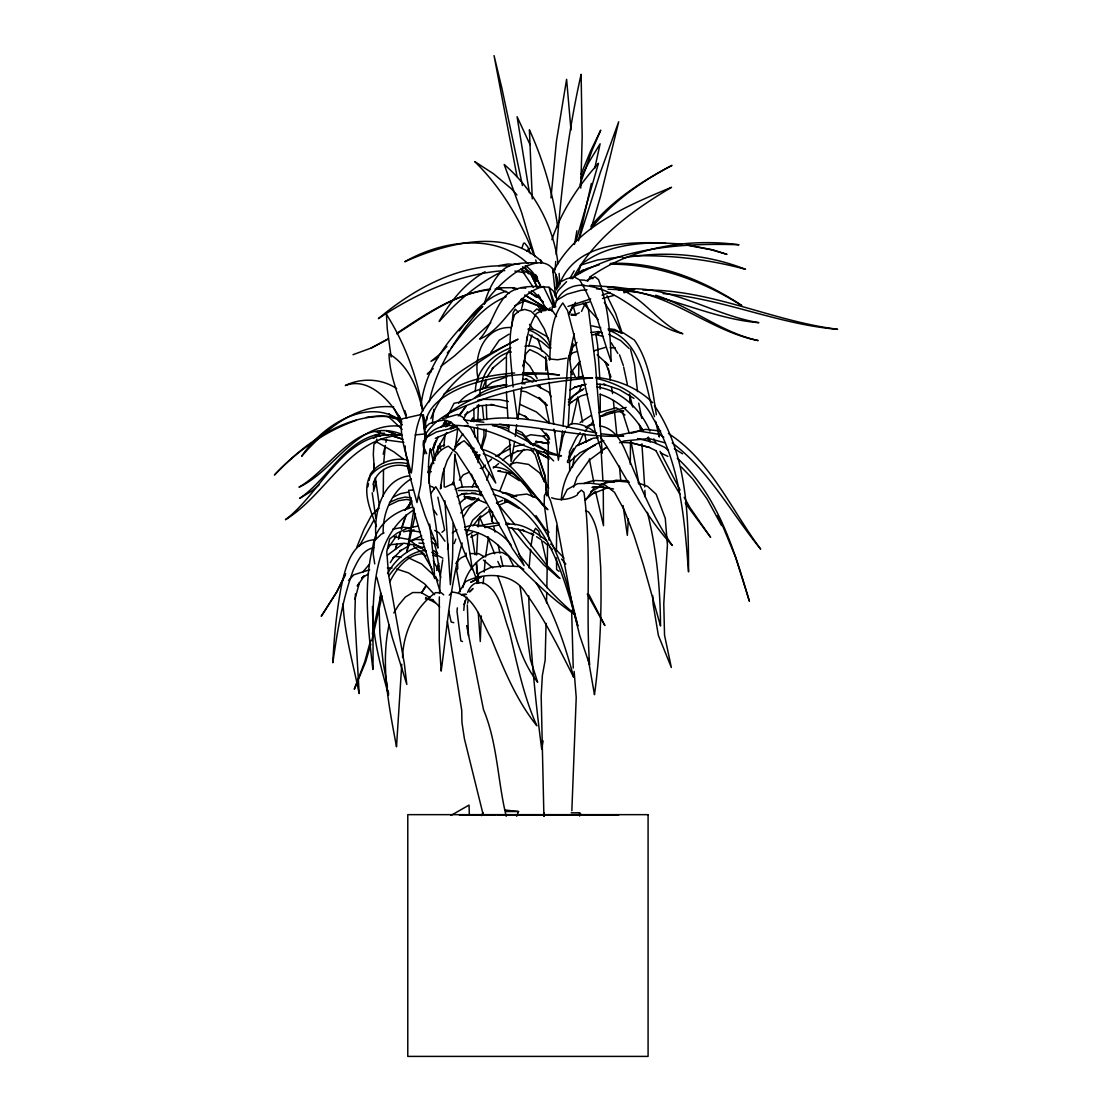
<?xml version="1.0" encoding="UTF-8"?>
<svg xmlns="http://www.w3.org/2000/svg" width="1112" height="1112" viewBox="0 0 1112 1112"><rect width="100%" height="100%" fill="white"/><g stroke="black" fill="none" stroke-linecap="round" stroke-linejoin="round"><path stroke-width="1.5" d="M543.907 816.361L541.183 696.182L542.364 675.457L545.144 660.306L546.062 623.401M549.648 360.205C550.774 340.967 550.537 318.852 562.825 302.964L567.523 310.568L573.486 333.294L595.101 431.108L602.301 453.168L595.351 363.68L588.429 309.233L585.704 302.478L581.534 311.457M578.143 492.991L581.409 490.142L583.967 492.394C591.862 549.314 585.551 607.347 589.596 664.642L579.672 635.383L572.319 605.414L556.723 522.612L550.69 501.192L548.105 495.368L548.327 435.876M578.838 363.026L578.629 376.885M630.295 464.329L630.49 441.784M383.515 469.431L383.223 496.022M453.571 484.874L454.877 454.224M485.819 387.462L485.93 379.345M600.091 424.534L600.216 415.957M600.258 412.524L600.216 394.079M453.14 523.349L452.57 558.182L450.388 584.731L444.939 500.803M561.31 500.052C562.561 474.31 579.338 449.595 603.83 440.644M373.702 481.774L373.535 491.49L376.231 482.038M547.618 544.324L546.826 587.664M372.492 606.471C372.367 636.731 380.624 666.269 388.588 695.222M546.506 602.871L546.715 592.724M373.938 470.612L374.077 464.274M355.437 593.864L354.825 616.785L359.148 693.54C353.241 663.739 344.428 634.285 343.08 603.774M571.846 810.731L576.224 697.474L574.126 671.37M477.854 420.086L478.424 404.56M481.329 615.978L480.273 641.527L478.257 612.434M559.85 284.88L559.1 273.413M455.114 449.095L457.727 428.829M439.323 596.894L439.254 640.331L441.158 671.12C447.135 628.266 449.985 584.703 462.203 542.99M439.49 593.46L440.463 574.557L442.715 559.878M476.603 554.944L477.673 533.552M580.77 188.095L582.174 136.915L581.117 74.337C567.759 133.593 560.559 194.058 556.25 254.592M383.723 462.8L385.322 445.384M568.218 426.257L571.248 370.046L569.205 355.687L568.135 358.425L563.019 425.743M486.194 429.343L485.791 435.807L481.802 448.511M486.792 419.669L486.305 404.893M555.194 269.868L555.722 261.431M423.436 440.838L423.13 445.565L426.633 453.627M628.391 518.943L627.335 535.345L623.067 505.557M550.954 197.866L556.445 141.154L566.606 79.313L570.998 130.132M379.915 601.453L380.624 592.863M421.031 405.727C425.145 365.348 453.251 332.099 482.789 306.356C458.366 333.683 436.933 365.473 429.288 401.807M529.09 567.94L530.605 549.356M437.961 446.162L437.794 453.932M483.178 583.786L483.748 577.058M484.193 572.027L485.193 560.253M457.338 607.889L457.004 611.336L460.854 640.901L462.495 641.499M511.756 326.58L513.146 312.708L515.245 309.192L518.345 312.236M521.709 386.893L517.997 419.127M522.042 383.668C526.018 360.399 522.987 333.85 536.443 313.487L542.295 310.47L547.688 309.15L552.483 310.776L556.584 316.614M562.519 430.872L558.405 460.229L554.235 429.315M443.855 446.301L445.05 434.445M446.079 424.27L446.412 420.878M475.338 391.591C475.644 370.254 491.99 354.7 510.964 347.764M383.153 532.606C382.736 511.033 392.995 490.309 411.287 478.744M432.373 422.977L433.847 409.327M401.766 664.253L396.511 746.805C389.158 707.037 380.304 665.254 388.992 625.111M402.516 657.512C403.392 632.283 414.873 607.569 435.515 592.696L441.228 592.71L443.73 594.878M465.789 556.403L466.164 553.109M515.315 436.349L516.677 424.645M517.455 417.959L517.844 414.623M551.788 310.999L552.33 306.439M569.775 359.607L573.097 343.775M478.146 526.907L479.272 518.387M426.647 420.28L427.133 416.917M479.619 396.15C480.398 377.246 490.114 358.37 508.976 352.184M556.695 525.976L556.417 551.163M485.583 556.931L488.502 537.179M440.366 488.905L442.715 473.49L447.163 460.646L452.028 452.125M530.98 546.131L532.898 533.816M447.552 549.022L448.317 544.296M376.287 442.367L376.815 439.101M414.109 508.073L406.909 552.025L411.746 530.507M514.634 441.367L511.145 461.549L509.435 439.824M543.115 740.898L541.697 749.057C535.08 698.253 530.132 647.17 528.728 595.949M574.501 244.418L576.906 230.74M526.574 340.856L527.422 336.06M568.607 358.3L574.181 333.808M560.281 450.165L562.853 436.988L565.216 431.011M571.651 424.311L577.795 396.887M367.863 486.806L368.503 483.623M369.142 480.44L370.407 474.087C378.247 462.272 394.524 457.004 407.993 460.118M385.933 442.326L386.545 439.268M467.652 603.232L468.333 599.841M572.332 467.429L574.612 456.045M523.196 366.696L525.851 353.811L529.729 349.585L537.527 353.227L544.755 358.05L546.854 360.649M465.011 600.716L464.177 604.747L466.804 597.158M522.153 247.309L523.557 243.278L524.697 243.111L527.713 246.836L530.493 253.661M372.353 633.826L380.999 594.308M578.504 240.831L591.362 183.438M382.111 595.921L371.783 640.818M594.712 168.468L600.132 143.809L588.86 162.255L580.659 178.365M412.496 527.199L415.471 513.952M491.546 520.986L493.005 514.606M479.55 454.836L478.813 458.033L479.814 454.864M481.037 448.428L484.012 435.612L483.901 429.093M521.333 309.942L523.502 300.671M383.195 454.127L384.808 447.705M435.793 440.421L433.736 448.581L430.288 451.027M462.94 587.567C466.679 569.469 482.386 550.176 502.554 552.594L508.462 556.111L513.647 566.077M576.016 241.012L598.464 163.311C578.435 185.621 561.477 211.085 551.899 239.678M354.853 599.438L359.426 582.771L357.23 586.08L364.43 575.724L361.664 578.129L368.392 573.945M370.657 640.317L364.792 661.598L354.297 689.245L365.653 661.862L370.838 644.057M434.5 442.979L432.721 449.304L438.337 436.641M395.33 549.411L396.72 544.519M398.555 538L399.945 533.107M528.756 346.054L531.897 334.948M522.974 365.751L524.419 360.83M395.511 549.217L396.998 544.241M398.471 539.25L400.445 532.606M486.861 480.287L489.21 472.419M420.378 414.72C440.143 377.093 481.788 357.897 518.025 339.202C483.178 357.258 445.412 380.151 430.858 418.598M579.922 184.87L591.918 150.759L600.716 130.173L590.528 151.246L581.048 174.306M499.705 491.309L507.086 472.544M401.404 528.242L405.755 515.329M407.923 508.865L411.19 499.177M579.352 238.315L600.397 172.346L618.689 121.778L600.563 196.226L590.986 228.975M401.418 529.284L406.38 514.661M408.577 508.17L411.329 500.052M573.583 487.139L576.947 477.34L589.235 460.187L605.47 448.108M577.74 274.15L581.062 264.517C604.692 245.794 636.314 242.43 665.476 242.875M579.449 390.729L581.493 384.891M554.707 307.134C557.126 292.97 570.762 283.713 584.787 285.423M552.97 272.343C575.78 227.029 626.987 205.776 671.537 187.302C633.479 209.848 595.42 237.203 573.709 276.721M454.196 543.532L455.823 539.111M482.274 389.367L485.791 380.179M568.705 357.703L572.694 347.278L576.975 342.454M569.33 313.862L573 304.577M481.593 815.652L482.872 812.497M516.649 816.25L518.567 811.524L505.056 810.022M356.632 547.604L364.055 529.298L371.464 515.44L378.928 508.434M424.575 442.798C431.095 420.85 459.214 424.423 476.687 428.078C505.765 434.848 531.383 452.806 561.463 455.864C536.373 449.846 516.274 432.026 491.768 424.492M427.703 472.503L431.706 463.051M433.041 459.895L439.059 445.717L446.746 432.54M559.753 283.616C578.337 237.426 640.957 241.596 681.809 244.042M443.243 425.562L445.342 420.822M446.746 417.653L448.845 412.913C490.267 384.182 543.156 376.051 592.654 377.941C557.112 380.373 521.862 387.045 487.834 397.596C465.58 406.102 438.503 413.164 425.27 434.653M452 484.721L453.348 481.677C462.967 510.06 468.096 540.001 472.322 569.636C458.519 542.865 452.278 511.742 435.737 486.75L430.636 493.77M578.393 444.856L583.313 433.791M539.264 310.832L540.529 308.052M378.803 434.736L380.123 431.817M466.373 533.885L472.628 520.235L486.986 507.253M373.104 484.735C376.384 469.153 393.87 461.883 408.118 466.692M533.552 532.426L535.497 528.269L538.667 531.286L540.571 537.165M345.623 573.722L336.533 592.39L321.243 616.34L336.866 591.737L345.123 575.335M436.627 568.121L438.865 563.52M569.358 451.861L576.433 437.516L580.144 432.651M446.76 417.486L454.03 403.295L470.237 400.042M562.116 499.469L567.217 489.502L577.545 483.678L590.333 483.206L605.039 485.04L614.519 492.324L624.193 509.921L633.854 534.955L643.278 564.548L660.528 626.014C660.236 587.817 656.664 549.481 647.392 512.368M555.236 296.153L558.127 290.566L566.564 281.67M359.204 546.326L373.743 520.486M389.867 581.673C396.414 568.635 407.882 553.679 423.825 553.693M472.1 486.945L475.31 480.87M436.571 570.442L438.962 565.952M463.579 419.071L467.568 411.76M570.067 278.056L574.195 270.841M568.607 314.39L575.516 302.353M587.609 281.308L590.208 276.805C632.825 247.072 688.092 237.968 739.007 244.765C681.92 242.819 620.176 247.35 570.817 278.667M568.413 457.324L573.653 448.4M390.312 562.644L393.69 557.14L392.689 558.697L401.21 550.231L399.542 551.302L409.605 545.394M393.815 612.907L398.68 605.039L405.38 597.019L412.747 592.529L421.226 592.599L429.816 597.478M387.56 573.597C393.745 561.991 403.976 552.164 416.319 547.368M458.881 592.362L465.539 581.673C485.152 571.735 513.966 572.513 526.171 593.697C545.033 619.731 559.225 648.671 573.681 677.277C564.924 644.515 553.943 611.753 536.053 582.785M421.531 592.599L426.021 585.426M463.329 517.08L468.889 508.267L478.619 498.218M471.057 420.753L472.892 417.848M455.586 444.995L462.8 433.75M459.84 415.346L465.914 405.95M421.726 592.821L426.355 585.829M510.033 466.414L514.647 459.52L524.072 449.276M443.452 423.894L445.245 421.226M486.959 377.121L493.408 367.53L492.185 368.558L505.376 357.536M387.518 549.05L396.456 535.928M490.837 352.393L499.177 340.3L509.046 334.156M474.115 580.673L479.606 572.791L491.031 567.287L504.626 565.938L519.36 566.578L523.738 569.247M585.482 500.233L594.016 488.418M388.894 575.794C397.47 563.798 410.245 551.065 425.868 550.523M555.527 288.495L560.226 282.045L566.606 278.82L574.278 276.957L579.588 279.932C595.031 304.869 601.342 334.073 611.113 361.428C610.349 333.892 608.403 305.591 598.492 279.64L594.99 276.805L585.968 280.822M459.353 480.175L463.259 474.852L469.347 472.155M459.27 330.764C471.488 314.362 485.555 297.015 506.099 291.344M447.344 352.949L449.29 350.461M451.236 347.959C466.637 328.262 482.066 306.259 506.182 296.737M458.311 415.888L465.9 406.797M412.038 501.164L404.782 510.408L411.635 502.666M472.934 525.865L480.94 515.815M550.204 307.885L548.258 310.276L551.594 310.248M571.61 371.575L579.922 361.372M568.371 399.639L579.602 390.757L582.577 390.145M568.371 402.21L573.792 395.733L583.897 388.63M362.651 572.235L368.767 564.965M458.589 403.322C469.236 388.575 489.461 387.157 506.002 384.71M460.743 512.938L465.177 507.767L479.411 499.566M585.065 431.011L587.164 428.593M589.263 426.16L593.46 421.323M452.834 450.694L458.783 443.966L464.093 440.769L470.904 447.274L481.19 466.067L493.297 492.227L524.1 565.605L512.423 548.577L468.861 471.377L456.712 452.959L448.344 446.204C433.833 451.277 428.982 469.083 428.912 483.011M446.927 346.388L440.157 354.005L430.983 361.317L438.489 357.272M591.139 228.419C612.795 201.467 641.596 181.325 671.982 165.382C641.985 181.089 612.781 199.993 590.903 226.222M348.515 580.52L353.755 574.834L369.657 569.733M572.458 278.751L575.974 274.956L586.594 268.673L599.243 264.767M469.917 591.89L473.017 588.54L469.445 591.598M498.843 455.642L505.182 448.845L510.63 444.828M374.452 512.396L378.803 507.823M449.192 595.156L452.097 592.112C474.379 593.641 481.413 621.594 490.962 637.788C503.5 668.465 515.926 699.698 536.874 725.802C523.279 695.542 516.997 662.891 509.185 630.851C502.693 614.449 500.914 590.569 482.719 582.605L475.866 583.035A54.488 22.546 78.2 0 0 467.54 592.432M421.392 414.47C413.025 432.262 414.47 453.696 411.329 472.989C406.631 455.767 399.959 438.058 401.307 419.988L402.349 418.765L421.392 414.47L423.769 418.279L425.382 427.008M474.198 398.346C482.914 389.978 495.396 386.489 507.1 384.752M481.732 468.722L485.416 465.108M487.862 462.689L491.546 459.061M445.356 416.305L448.845 412.913M387.462 555.152L402.544 544.115M424.339 428.44L429.274 423.755L436.321 421.406L444.703 419.933L450.985 422.101L458.895 429.524L467.874 440.755L495.757 483.011L483.692 451.806L469.889 426.355M566.397 428.023L570.845 423.839C579.533 422.616 588.637 426.938 595.128 432.485M533.871 311.694L536.846 308.941L541.183 311.735M569.386 403.976L571.929 401.654L568.385 404.879M433.207 368.586L427.23 374.007L431.4 371.658M490.753 322.841L454.641 355.812L441.13 366.182M459.214 503.583L465.928 497.62L470.432 499.33M437.6 449.707L441.825 445.981L444.605 445.12M447.191 425.687L450.93 422.435L445.703 426.897M440.296 427.425L442.854 425.229L450.624 422.004M568.566 462.592L580.033 452.737L595.226 445.147M553.484 307.204L543.462 286.465C515.064 293.763 506.085 328.137 479.661 339.09C490.017 327.845 493.464 312.18 502.36 299.892C512.396 284.408 532.982 285.937 549.022 287.271L553.512 291.177L556.792 298.586M493.311 468.027L498.593 463.593M502.541 460.257L506.502 456.921L517.719 451.027L516.997 451.361L527.144 449.595L533.746 450.985M526.685 250.964L530.077 248.115M585.246 499.927L595.42 491.462M319.116 484.915L311.652 491.087L299.601 498.398C329.18 478.494 345.248 437.822 384.349 433.18M467.109 535.525L472.642 532.273M570.289 354.867L572.944 352.768L577.35 351.406M484.749 388.116L492.255 382.236L506.822 376.843M454.85 446.385L460.257 443.591M478.285 519.193L490.531 510.2M413.747 509.908C363.693 541.725 374.466 619.273 372.895 669.48C368.155 628.572 362.915 586.33 373.02 545.783C375.453 525.823 393.3 511.798 411.843 507.322M410.008 540.974L421.754 535.859M452.278 532.926L456.935 529.826M441.978 532.259L444.647 530.049L437.85 497.175M571.262 402.294L581.062 395.9L587.581 394.079M443.632 394.357C464.316 379.929 489.961 374.939 514.675 373.02M455.6 570.692L457.769 568.83L457.505 560.74M396.998 333.183C425.604 314.126 455.183 293.651 490.267 289.662M450.138 427.995L454.377 425.298M580.13 422.49L591.362 415.318M464.719 414.915L479.731 405.352M396.734 333.836C425.938 315.155 455.253 293.61 490.573 288.953M585.44 427.467L589.193 425.159L593.975 424.853M464.649 527.324C481.232 520.388 501.012 531.369 511.103 544.936M600.424 416.569L606.318 413.011L626.195 407.409M514.647 305.8L525.406 300.504M577.267 273.427L583.216 269.868M556.028 300.74L566.967 294.221L580.631 290.371L587.025 289.773M451.736 484.22L445.425 487.139M485.096 271.717C465.122 283.046 450.012 301.519 439.184 321.507C457.074 301.533 477.66 283.24 502.04 271.648M451.013 815.416L469.042 805.074L469.347 815.165M373.451 438.337L376.203 436.78M570.039 390.062L575.585 386.976L584.745 384.724M590.806 491.712L599.674 486.792M495.702 456.24L510.297 448.622M426.216 437.572L436.488 431.956L457.352 426.897M457.074 496.703L462.522 493.728L466.97 493.241M370.963 348.139L388.408 338.701M388.38 338.965L371.742 347.847L353.018 354.686M450.985 428.996L455.447 426.633M600.077 485.305L606.137 482.191L619.245 481.218L629.295 482.177M402.113 435.098C349.029 437.363 326.372 494.923 285.436 519.693C322.313 492.032 344.762 427.939 399.764 435.334M473.531 580.867L470.723 582.285L481.204 577.128M470.668 537.11L478.452 533.287M393.592 496.981L400.376 493.686L408.034 492.13M389.52 505.043L398.499 500.72L406.672 499.427L411.523 500.414M384.015 532.898L381.207 534.26L374.605 540.627L373.187 553.873L374.73 563.895M465.803 555.611L461.452 557.668A54.683 31.72 76.6 0 0 455.809 563.534M577.517 445.523L590.958 439.24M542.767 436.641L547.118 434.625M579.31 312.792L575.446 314.529L571.04 314.96L575.835 314.904L571.304 314.168M389.492 502.485L397.596 498.829L405.157 497.064L411.301 497.828M496.397 503.083L502.68 500.317M575.891 495.813C568.552 499.802 559.503 500.65 551.635 497.759M580.172 265.24L597.672 259.958L622.15 256.705M435.348 438.323L458.756 428.454M475.922 421.212C516.065 411.621 557.195 425.715 596.755 433.013M499.51 504.959L507.406 501.665L504.806 501.901M592.487 493.811L608.028 487.598M356.34 420.253C325.051 431.317 297.057 450.888 274.442 475.019C304.813 443.09 347.347 411.245 393.69 417.07M604.205 448.636L607.291 447.455M619.579 442.729L624.193 440.964L649.311 438.503M524.836 436.988L530.744 434.722L543.42 436.279L549.175 442.381M511.381 497.008L515.718 495.354L526.866 494.048L536.846 498.079L545.339 507.934M455.142 489.336L461.285 487.028L477.938 486.597M442.604 418.724L457.505 414.498L462.564 416.972L467.999 423.672M408.994 541.78L415.443 539.459L423.561 539.681M536.179 262.71C523.015 262.96 507.531 262.154 498.968 274.247C491.796 282.921 487.181 293.415 484.248 304.215C497.62 282.337 552.831 233.409 558.752 287.063M599.076 412.635L616.229 407.798L618.745 409.536M602.106 416.319L614.352 412.121M567.968 306.439L590.68 298.919M602.037 295.153L610.154 292.456M618.258 289.773C668.062 282.517 711.291 315.043 758.857 322.675C707.051 318.56 660.347 289.968 608.014 289.231M401.376 434.083C356.076 416.666 331.793 468.444 299.003 487.181C334.684 470.765 355.59 422.254 399.75 426.118M532.175 444.147L539.737 441.839M593.627 350.933L605.192 347.444M599.396 484.832L616.034 480.203L628.169 480.829M631.241 433.263L645.572 429.371L660.681 431.053M572.805 306.439L589.304 302.019M602.509 298.489L614.046 295.389M623.943 292.748L628.892 291.413L635.411 291.719M566.383 358.217L557.571 359.774L548.689 358.884M375.425 539.668C351.017 540.766 345.457 567.94 341.175 587.164C336.477 612.114 334.059 637.412 332.808 662.752C337.367 631.407 342.329 599.855 353.296 570.011C357.716 560.976 362.679 549.62 373.757 547.771M575.585 386.976L574.334 387.296L586.191 384.307M510.241 464.065L516.566 462.495L528.561 464.399L539.654 472.906L548.772 488.154M514.661 446.537L524.127 444.258M480.273 468.333L483.484 467.582M576.975 377.607L583.119 376.203M592.891 334.879L599.02 333.489L596.282 334.059M524.92 346.235C534.789 343.914 544.185 350.864 550.065 358.245M617.355 435.39L638.455 430.969L659.541 434.403L663.767 437.266M418.056 526.059L407.117 528.367L397.304 533.023L389.687 538.959L386.767 551.719L388.616 575.029L404.351 663.6L406.797 684.45L392.063 636.898L376.773 577.253M477.243 526.268L492.435 523.307L499.163 523.113M392.772 529.173L402.989 527.255L410.995 528.005M477.882 400.195L482.566 399.333L499.941 399.722L508.406 401.529M484.749 527.602L499.052 525.003M403.531 531.758L414.025 529.882M498.732 265.657L508.059 264.017L514.008 264.461M622.484 258.109C663.391 250.492 706.718 254.036 745.513 269.312C708.566 259.263 670.133 254.731 631.88 255.955M470.862 420.836L480.606 419.224M511.298 327.512C483.386 326.316 472.697 357.147 478.41 380.262M611.419 412.788L623.749 410.926L620.774 410.884M597.7 486.722L592.001 487.445L603.204 486.542M366.279 417.431C378.108 415.485 391.66 414.748 401.918 422.032M610.363 263.419C657.275 261.403 703.298 279.807 741.787 305.578C702.562 280.919 656.914 263.739 610.113 264.225M409.244 475.853C381.499 479.3 373.465 514.564 376.065 538.18M389.937 544.81L404.337 543.268L418.334 545.7L426.216 551.705M502.318 493.019L505.529 492.685L516.663 496.536M590.903 332.446L599.034 331.598L597.464 331.64L602.37 332.78M415.123 434.917L424.673 433.972L425.257 431.692L426.48 435.779M598.131 437.725L593.238 438.197L576.308 445.954L567.467 461.146L567.551 462.495M545.936 310.47L542.684 310.776L542.587 307.621M504.792 270.577C459.103 273.677 416.041 293.54 378.372 318.644C414.512 288.258 460.549 263.044 509.087 266.074M616.368 289.148L621.511 288.689M527.727 373.966L532.912 373.549L536.012 374.786M461.383 494.27L475.63 493.186M477.006 405.95L493.7 404.74L490.823 404.504L507.183 408.257M461.174 594.739L466.428 594.392L462.203 594.503M465.122 425.715L468.305 425.521M476.256 425.034C525.865 421.114 574.153 438.281 623.707 436.154L601.522 433.847M500.428 470.904L497.801 471.029L510.644 473.42M607.388 287.132L613.866 286.854L634.618 289.579M623.318 290.468L626.584 290.329M623.721 291.622L628.892 291.413M505.765 524.558C521.333 521.82 534.636 531.717 546.395 540.474M417.931 547.312L424.395 547.118M471.113 499.761L474.254 499.663M505.098 501.985L508.253 501.887M514.481 263.961L519.902 263.836M522.668 372.645L546.2 373.229L559.405 374.966C526.532 371.992 492.741 375.634 461.841 387.504C445.106 394.51 424.2 407.27 425.562 428.009L423.352 414.637M495.035 289.078L501.512 289.009M522.723 379.373L527.38 379.373L525.545 379.067L532.801 382.125M505.932 811.524L518.567 811.524M571.179 812.816L579.588 812.816L581.701 815.235M459.437 815.235L495.938 815.235M497.759 815.235L618.592 815.235M589.596 285.45L611.697 286.91L619.62 289.454M458.227 490.489L474.824 490.628L481.565 491.907M470.154 553.554L478.647 553.651L484.165 556.667M387.393 567.885L392.077 567.996M596.616 288.884L601.509 289.037M610.279 347.667L615.353 347.889M642.889 290.051C710.304 288.911 771.658 321.104 837.558 329.277C778.025 324.454 722.605 298.433 663.072 293.596M514.884 271.064L524.92 272.829M621.288 442.381L631.352 442.868M464.496 419.975L483.873 422.282M580.784 279.96L585.009 280.21M471.043 448.164L474.129 448.358M597.227 384.099L605.234 384.669L603.524 384.238L619.314 389.575L633.979 398.36M419.015 543.059L424.019 543.448M394.579 556.417L401.279 557.015M521.611 383.515L525.017 383.848M425.382 599.007L432.846 599.771L429.343 599.298M493.311 466.998C511.131 467.443 524.447 482.733 532.898 497.022M472.725 451.736L477.368 452.25M616.757 288.856L624.68 289.759M520.805 287.647L525.754 288.216M499.441 424.2L504.459 424.798L509.213 426.869M528.2 328.874L534.747 329.666L546.812 336.463L548.702 339.146M608.333 328.693L614.853 329.513L621.372 333.28M581.576 285.395C621.191 287.216 645.697 324.912 682.865 333.753C659.472 324.356 645.919 300.476 622.803 290.468M380.234 439.198L403.92 442.381M676.958 243.736L681.712 244.404M686.452 245.071L711.193 249.755L726.998 254.37L712.945 249.866L686.59 244.751M492.658 425.771L505.404 427.592L508.337 428.885M413.108 490.114L408.729 490.239L409.383 494.854L422.935 542.447L434.611 578.532L433.777 560.823L429.649 524.155M408.59 530.285L420.141 531.967M538.486 441.798L535.678 441.381L548.869 443.688L538.486 441.798L546.645 443.271M471.571 493.158L482.608 495.34M595.99 377.371C616.84 379.414 637.76 387.727 652.661 402.711M531.953 444.452L538.194 445.425L547.91 451.694M464.441 496.522L475.06 498.245L473.295 497.815L486.375 503.18M466.095 496.786L475.06 498.245M521.18 390.965L525.865 391.744L539.654 398.86L546.715 405.268M597.074 386.948C621.233 390.659 640.582 409.105 649.95 431.15M596.268 378.414C619.287 383.668 642.347 396.206 653.078 418.279C680.447 464.468 684.45 519.568 688.55 571.86C688.453 515.398 687.341 454.113 654.454 405.616M491.309 488.877C549.884 501.915 565.786 576.628 577.837 625.986C563.979 578.365 547.646 510.464 493.241 494.326M599.048 486.389L613.532 488.974M394.009 536.776L408.424 539.376L420.225 548.091M608.278 329.291L623.318 332.877L634.354 340.036C649.63 361.831 652.257 389.172 656.358 414.734M505.904 522.918L508.865 523.474M464.607 529.729C479.619 531.3 492.908 539.111 503.097 550.065C525.74 573 548.133 596.532 574.946 614.7M375.342 435.014L380.429 435.987M508.948 527.616L524.016 530.605L522.487 530.188L532.759 534.622M591.82 325.844L600.827 327.831M631.199 290.871C676.888 298.294 712.931 331.71 758.134 340.564C721.104 332.502 691.372 306.898 655.732 295.222M401.404 421.059C367.127 395.983 321.702 426.104 301.658 456.254C324.454 430.094 356.841 402.905 393.731 407.02M429.969 486.236L432.679 486.861L434.361 488.946M517.719 288.828L512.896 287.702L496.855 287.827L509.296 293.165M637.579 438.531L653.995 442.437L664.74 447.316L668.507 450.568M649.519 447.427L630.935 442.757L649.06 447.358L656.302 450.833M453.765 622.678L451.166 621.997L448.609 610.627M647.657 438.225L664.67 442.701M599.702 425.868C613.24 427.759 620.885 439.963 625.75 451.597C639.497 483.734 652.285 516.607 672.329 545.505C642.667 513.591 624.916 473.462 600.911 437.628M407.937 463.815C394.037 460.201 376.954 465.386 369.003 477.785C362.762 494.479 370.908 510.964 376.468 526.546M595.379 334.351L603.357 336.547M375.55 431.678L388.463 435.237M433.124 555.375L436.14 556.25M481.955 449.22C512.006 457.644 527.144 488.78 547.855 509.699C528.033 489.655 510.95 463.329 483.275 453.807M431.762 552.303L442.854 558.196M402.53 439.115L391.521 435.668L402.892 439.268M608.445 330.125C642.972 342.371 645.071 386.489 654.481 416.625M396.623 569.01L408.535 572.902L424.409 583.717L434.556 594.614M522.32 374.132L530.924 377.024L535.998 381.36M431.303 471.71L429.857 471.21L428.467 466.484M520.68 299.434L538.569 305.897M638.079 482.844L647.49 486.319L656.149 494.187L665.282 518.373L667.422 544.922L663.781 603.705L664.531 635.16L671.342 667.492L658.373 635.369L653.105 604.011L652.73 595.615M614.019 482.288L610.974 481.135L595.24 480.509A68.054 51.527 76.3 0 0 583.967 483.581M522.515 266.81L532.745 273.844L538.264 281.531M395.677 434.347L386.309 430.608L397.47 435.348M600.23 394.315C618.536 400.417 632.811 414.387 643 430.4M521.736 298.516L546.617 309.192M515.551 429.649L521.889 432.429L533.607 445.829M515.662 432.137L522.974 435.39L530.897 444.466M585.482 510.547L588.54 511.965C600.16 527.686 599.034 548.424 600.675 566.939C601.87 609.598 600.216 652.383 594.475 694.68L588.123 658.304M520.055 404.393L536.373 411.94L548.8 422.852M407.993 557.612L421.601 563.979L434.055 575.529M660.653 452.904L667.895 456.379M518.762 413.469L526.532 417.181L524.6 416.096L528.395 419.085M511.381 352.101L508.782 350.794L506.447 355.089L506.238 387.254M608.737 334.378L620.718 340.592L629.086 348.431M550.593 544.074L552.692 545.186M536.748 385.642L548.883 392.202L551.065 396.664M536.206 451.277L549.217 459.103M529.423 334.865L541.558 341.676L549.411 348.306M546.52 457.004L537.04 451.68L547.215 457.407M434.764 530.41L439.045 532.829L444.981 541.238M425.604 597.422L435.07 602.746M531.411 290.677L534.08 292.192L540.738 299.434L546.492 309.164M504.556 500.136L519.068 508.462M549.064 532.203L545.172 529.215L535.942 515.565M528.77 291.9L539.959 298.461L543.059 302.019M515.746 289.454L512.896 287.702L515.843 289.537M525.74 295.57L547.16 308.677M524.683 295.014L546.784 308.705M674.317 448.678L682.587 453.793M506.016 472.169L519.387 480.662M431.345 541.697L435.709 544.532M531.091 533.121L533.816 534.914M536.554 536.707L540.668 539.389M672.218 442.979C709.456 470.807 731.571 513.633 760.664 549.12C731.251 509.866 710.846 460.813 668.395 433.485M396.65 388.644C381.763 378.497 361.386 377.552 345.318 385.544C369.017 376.315 391.035 401.543 401.39 420.253M559.058 571.29L556.598 569.58L556.486 557.863M619.495 411.092L624.986 414.971M433.652 550.565L437.78 553.498M529.757 292.442L536.568 297.349M590.194 276.735L592.904 278.709M403.197 458.936L393.745 451.764L376.732 441.978L373.924 444.202L373.312 454.308L374.369 469.667M525.267 265.671C533.121 270.591 537.791 279.112 540.905 287.591M413.608 546.326L425.896 555.972M542.489 262.349C506.238 226.778 445.745 243.375 404.796 261.751C441.172 240.776 495.174 232.116 527.978 263.766M483.428 560.073L492.672 567.912M677.291 458.158C717.782 495.354 734.323 550.148 749.391 601.258L735.546 557.168L722.063 524.461M558.697 577.865L543.74 564.827L526.184 545.728L511.534 527.63M543.323 541.419L547.187 544.824M549.759 547.104L552.33 549.384M575.21 614.505C553.79 596.838 536.053 575.418 518.581 553.971M597.144 354.77L608.556 365.181L605.025 361.581L610.974 376.954M388.38 416.597L402.113 429.371M582.98 303.034L598.159 319.617M544.032 451.597L553.665 460.91M552.525 546.034L563.937 558.002M546.882 405.129L538.931 397.429L547.021 405.463M560.073 578.49L546.715 565.257L518.15 528.964M431.97 537.652L435.626 541.266M548.105 495.368L545.853 493.116L544.393 495.618L544.199 504.07L549.008 540.098M524.572 360.719L529.868 366.098L537.165 378.497M432.457 599.521L439.671 606.943M681.183 466.915L692.665 478.827L707.065 498.94L721.591 525.573M389.089 413.747L393.717 418.612M490.656 510.338L492.811 512.702M516.927 194.92L511.478 188.873L493.464 173.736L474.741 161.587C500.678 187.052 519.846 218.716 532.94 252.48M496.591 502.402L515.051 524.808M534.274 448.358L536.54 450.958L545.227 477.229L546.465 493.867M561.546 559.03L565.827 564.02M541.03 429.037L549.703 439.157M539.959 298.461L542.976 302.047M531.119 449.804L535.247 454.738L544.018 481.621M467.318 443.702L469.264 446.093M604.33 302.478L613.157 316.086L621.372 332.71M400.654 421.823L397.568 417.876L400.528 421.879M529.548 324.356L533.385 329.527M545.936 433.082L548.911 437.294M537.888 305.661L541.461 312.375M435.292 576.683L438.031 580.728M533.426 287.494L521.014 269.021L531.119 274.525L539.07 282.782L541.113 286.993M538.208 294.583L540.112 297.432M433.485 509.546L436.96 514.814M638.691 423.908L643.028 430.789M647.365 437.669L649.964 441.798M611.183 342.732L617.897 353.449M679.96 494.201L670.23 478.049L656.122 450.958M685.256 503.013L710.61 537.374L689.954 507.586L684.186 497.356M422.574 552.594L432.054 568.955M479.564 493.019L481.148 495.771M525.281 267.881L528.617 273.788M680.071 490.058L660.014 451.333M587.289 594.058L604.886 625.542L589.04 594.767M717.407 515.607L721.41 522.904M607.013 295.736L615.659 313.514L622.289 333.433M570.998 371.881L572.471 374.591M575.349 377.01L572.569 371.088M553.581 429.315L555.096 432.179M433.305 560.712L439.615 572.722L440.769 577.642M394.135 408.66L399.625 419.349M653.828 438.906L656.149 443.563M535.525 274.525L537.61 278.737M506.224 816.277C497.592 781.069 497.564 743.344 483.498 709.637L466.665 625.611M537.165 286.979L531.119 274.525L536.929 286.854M497.815 561.463L500.567 567.217M537.652 338.548L542.03 351.253M401.293 420.683L399.111 416.055L401.084 420.753M536.234 281.531L532.745 273.844L535.414 280.252M477.076 487.278L471.377 474.129M479.564 517.01L482.914 524.753M475.31 454.975L476.52 457.894M494.659 553.79L487.793 536.943M648.352 437.085L650.214 441.645M530.16 144.852L517.094 116.732L529.381 192.668M406.7 418.334C399.138 397.457 389.561 376.342 389.019 353.811C409.202 365.695 418.154 389.45 422.657 411.301M550.468 344.915L544.268 328.791L537.485 317.365L530.938 311.235L524.822 309.414L519.318 310.887L514.647 314.626C506.252 337.659 511.603 363.151 513.077 387.018M497.731 576.127C511.993 611.183 513.577 651.451 537.652 682.226L530.549 660.111L520.068 586.399M622.511 412.149L629.253 433.235M472.614 568.482L477.896 583.119M619.509 354.811L623.332 365.514M573 305.147L575.794 315.488M539.431 384.863L540.571 388.032M632.728 407.048L629.489 394.107M454.544 454.558L462.509 487.403M555.694 306.801L549.022 287.271L554.068 306.884M536.818 451.458L545.005 475.31L546.868 495.924M404.782 410.509L406.394 415.332M541.53 540.112L547.062 563.826M435.515 576.489L440.018 591.264M418.668 495.799L425.173 515.76L437.933 548.105C437.28 515.064 423.741 481.287 430.344 448.567L433.763 463.621M424.784 453.863L423.463 447.26M434.458 544.129L437.28 553.859M409.327 473.559L407.103 465.358M534.942 256.719L521.528 212.253L504.195 164.493C533.371 189.54 553.498 225.388 558.029 263.683M489.044 509.546L493.033 523.613M630.448 349.071L634.452 364.458L637.523 391.577M535.748 259.944L536.554 263.169M493.839 526.977L495.062 532.036M655.593 421.323L659.319 436.974L657.97 426.702M483.039 814.095L464.399 738.729L461.953 722.452L461.73 710.318L447.399 621.594M498.204 545.269L499.955 553.081M500.664 556.222L502.805 565.827M631.06 441.436L639.066 484.345M545.005 402.447L549.537 423.533M623.665 367.071L627.321 384.224M522.432 185.551L502.082 89.099L494.048 55.6L517.052 176.599M536.373 275.609L537.346 280.182M573.236 668.076L571.637 610.363M464.26 495.785L464.955 499.149M638.733 403.183L641.763 418.362M439.657 444.202L440.63 449.137M593.78 482.177L589.36 458.867M595.726 492.171L603.496 525.698L603.26 488.96M578.115 398.666L582.591 422.157M471.794 534.803L475.06 554.638M422.81 409.953C416.903 376.162 404.782 343.316 386.42 314.279L387.296 329.235L391.132 356.994M375.814 518.067L372.2 492.797M584.815 433.888L586.33 442.215M536.359 275.971L536.971 279.39M541.905 306.745L542.517 310.165L542.017 306.954M387.476 687.063L383.14 662.446L379.859 633.381L379.22 610.043M388.046 690.343L388.63 693.624M456.462 569.316L460.382 591.653M540.557 259.694L541.141 263.058M608.361 368.336L610.321 380.137M611.447 386.893L612.573 393.634M433.18 448.97L435.042 460.34M436.363 551.469L439.629 571.554M476.367 562.853L478.702 583.008M595.921 334.378L597.617 345.109L599.868 379.192M517.525 419.043L513.452 390.395M379.387 505.571L375.37 477.826M482.386 406.116L483.734 419.321M425.354 429.788L423.769 418.279L424.714 429.927M440.602 485.027L441.033 488.39M553.637 424.228L549.078 382.264M405.449 450.777L410.119 477.048L416.958 502.527L420.683 485.152L425.257 431.692L425.535 441.631M476.228 453.891L476.826 458.992M639.803 425.715L640.373 430.65M641.902 443.799L644.696 487M422.588 415.249L424.867 435.014M424.659 419.919L425.562 428.148M552.65 268.423L555.666 296.723M557.751 227.46C553.178 193.738 543.49 160.767 529.395 129.784L532.287 198.867M548.744 378.942L545.728 356.493L545.839 370.324M613.365 400.431L614.227 408.938M614.575 412.343L616.938 436.099M620.802 481.385L619.44 466.081M474.115 428.467L474.782 436.933M557.154 288.203L556.195 274.803L556.57 289.912M507.92 418.362L506.419 392.133M508.392 424.965L508.851 431.567M601.147 450.874L602.912 480.69M644.863 490.35L645.21 497.036M444.23 487.028L443.98 468.333M467.318 604.928L468.486 635.883M405.185 445.968L405.255 449.151M629.684 395.566L629.851 402.391M476.52 563.298L476.7 573.403M476.784 578.462L476.867 583.522M600.049 384.21L600.132 389.144M477.938 454.599L478.063 462.745M569.469 452.501L569.692 470.96M473.865 408.243L474.032 421.726M477.604 426.98L477.757 441.603M579.588 812.816L579.588 816.041M544.241 812.816L544.241 816.041M528.2 329.708A45.286 42.534 72.5 0 1 550.954 348.084M576.933 495.34A68.235 10.133 -85.7 0 1 578.143 493.061M463.801 610.363A54.488 22.546 78.2 0 1 464.482 603.802M648.087 814.651L407.784 814.651L407.784 1056.4L648.087 1056.4L648.087 814.651M402.141 424.714L397.86 419.405L402.099 424.728"/></g></svg>
